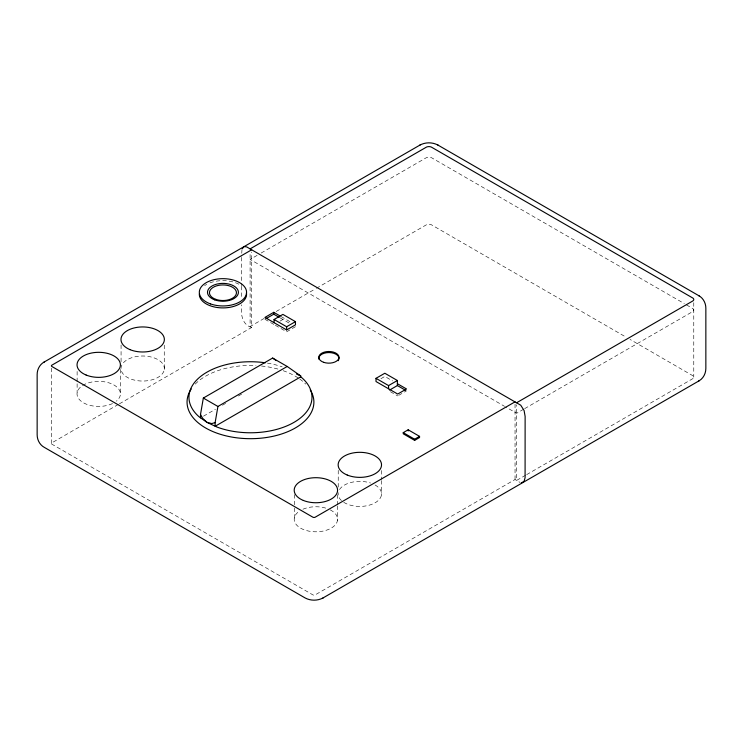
<?xml version="1.0" encoding="UTF-8"?>
<svg xmlns="http://www.w3.org/2000/svg" width="743" height="743" viewBox="0 0 743 743"><rect width="100%" height="100%" fill="white"/><g stroke="black" fill="none" stroke-linecap="round" stroke-linejoin="round"><path stroke-width="0.56" stroke-dasharray="3.71 2.79" d="M241.967 249.583L241.586 256.186M257.134 255.36L250.103 259.418L504.59 406.347M261.146 253.038L426.528 157.6A3.938 2.275 0 0 1 431.321 157.6L684.322 303.618M264.164 318.431L250.103 326.548L250.103 253.094M276.21 311.475L315.376 288.869M316.379 288.284L426.528 224.739A3.938 2.275 0 0 1 431.321 224.739L626.015 337.099M118.369 404.415L51.769 442.902A1.709 0.984 0 0 0 51.769 444.11L312.998 594.929A1.709 0.984 0 0 0 315.078 594.929L515.048 479.514L520.091 482.43M119.372 403.839L251.663 327.459L251.663 252.1M279.953 321.152L282.888 319.462L282.888 317.595M295.463 326.716L286.649 331.805L275.04 325.109M203.489 416.164L215.451 409.263M222.426 405.232L226.411 402.929M238.373 396.028L242.357 393.725M380.899 378.707L384.818 376.441L392.555 380.908M398.685 395.36L406.523 390.837M523.639 409.226L516.617 413.284L505.593 406.923M524.651 408.641L692.959 311.428A3.938 2.275 0 0 0 692.959 308.661L685.325 304.203M525.654 475.204L516.617 480.424L516.617 404.861M526.657 474.628L692.959 378.568A3.938 2.275 0 0 0 692.959 375.8L630.036 339.421M281.068 316.537L290.624 322.063M280.148 317.874L289.659 323.363M264.945 319.276L274.074 324.552M390.4 391.71L397.709 395.926M251.663 327.459C241.772 324.737 240.556 313.24 241.586 304.788M693.767 302.67L693.767 377.184M515.048 404.164L515.048 479.514M381.428 470.514L381.428 479.458M381.428 480.572L381.428 495.098M338.232 470.356L338.232 487.12M337.48 494.764L337.48 504.822M337.48 505.946L337.48 520.471M294.293 494.615L294.293 506.902M294.293 508.026L294.293 518.085M241.586 257.338L241.586 285.117M241.586 286.269L241.586 297.841M164.259 345.133L164.259 369.717A21.696 12.529 0 0 1 130.071 378.726A21.696 12.529 0 0 1 133.656 357.132A21.696 12.529 0 0 1 164.259 369.717M121.072 344.975L121.072 361.739M120.31 369.392L120.31 395.09M77.123 371.463L77.123 382.645M77.123 383.76L77.123 392.703M51.416 368.156L51.416 443.506M195.223 384.094A63.415 36.611 0 0 1 256.001 365.593M261.48 366.011A63.415 36.611 0 0 1 279.266 369.447M283.139 370.683A63.415 36.611 0 0 1 298.909 378.438M299.754 379.032A63.415 36.611 0 0 1 305.726 384.094M267.424 363.123A61.52 35.515 0 0 1 282.154 366.819M204.622 285.656A23.627 13.643 0 0 1 206.73 284.346M209.963 282.869A23.627 13.643 0 0 1 241.475 285.814M375.029 484.965A21.696 12.529 0 0 1 374.491 503.132A21.696 12.529 0 0 1 343.099 501.878M341.436 500.55A21.696 12.529 0 0 1 338.232 492.711M339.505 489.526A21.696 12.529 0 0 1 370.506 483.006M330.254 509.893A21.696 12.529 0 0 1 332.01 527.651A21.696 12.529 0 0 1 301.24 528.514A21.696 12.529 0 0 1 300.014 510.738M302.968 509.215A21.696 12.529 0 0 1 326.567 508.37M112.527 403.56A21.696 12.529 0 0 1 77.718 397.041A21.696 12.529 0 0 1 102.664 381.577A21.696 12.529 0 0 1 116.382 401.164"/><path stroke-width="1.11" d="M200.499 417.891L200.499 414.483L203.341 398.053L272.625 358.052L287.207 366.466L300.729 375.967L300.729 376.859L302.067 377.918A61.52 35.515 0 0 1 293.968 422.377A61.52 35.515 0 0 1 216.965 427.049L206.972 422.377L198.883 416.609A61.52 35.515 0 0 1 200.387 376.636A61.52 35.515 0 0 1 265.353 362.798M300.729 376.859L215.136 426.278L215.136 422.591L217.922 406.467L287.207 366.466M242.264 248.729L244.103 246.592L246.63 246.871L520.741 405.214L524.084 410.489L525.125 416.414L525.087 477.703L524.084 481.315L521.391 482.885M44.413 361.887C39.797 364.284 37.113 369.447 37.15 374.565L37.15 434.748C37.122 439.875 39.816 445.038 44.441 447.444L305.187 597.985C310.602 600.883 317.502 600.892 322.917 598.004L699.107 380.806C703.426 378.308 705.859 373.33 705.85 368.426L705.85 308.252C705.887 303.116 703.194 297.943 698.559 295.547M419.516 145.322C425.005 142.108 432.212 142.024 437.813 145.006L699.126 295.872M322.917 598.004L323.446 597.697M698.541 381.131L699.107 380.806M43.846 362.212L420.046 145.015M250.103 248.877L426.528 147.068A3.938 2.275 0 0 1 431.321 147.068L692.959 298.119A3.938 2.275 0 0 1 692.95 300.887L516.617 402.752M251.663 249.787L51.769 365.231A1.709 0.984 0 0 0 51.769 366.438L312.998 517.258A1.709 0.984 0 0 0 315.078 517.258L515.048 401.842M280.148 316.016L273.758 312.32L264.945 317.41L286.649 329.938L295.463 324.849L295.463 321.654L282.888 314.4L274.074 319.49L274.074 322.685M265.92 318.71L273.758 314.187L279.238 317.354M274.074 319.49L286.649 326.744L295.463 321.654M397.384 383.704L406.523 388.97L397.709 394.059L376.004 381.531L376.004 378.336L384.818 373.246L397.384 380.5L397.384 385.561L405.613 390.307M376.004 378.336L388.57 385.589L397.384 380.5M389.555 390.084L397.384 385.561M403.245 432.649L408.176 429.798L419.563 436.373L419.563 437.516L414.631 440.367L403.245 433.791L403.245 432.649L414.631 439.224L419.563 436.373M215.136 422.591L211.755 423.575L206.972 422.33L202.663 418.328L200.499 414.483M300.729 375.967L296.559 373.627M203.341 398.053L217.922 406.467M437.813 145.006L438.342 145.312M296.559 373.803L298.277 374.909M272.625 358.052L276.247 360.596M414.631 439.224L414.631 440.367M408.176 429.798L408.176 430.94M388.57 385.589L388.57 388.784M286.649 326.744L286.649 329.938M273.758 312.32L273.758 314.187M310.249 389.852A63.415 36.611 0 0 1 249.639 438.686A63.415 36.611 0 0 1 191.267 388.951M246.444 292.881A23.627 13.643 0 0 1 223.792 307.899A23.627 13.643 0 0 1 199.319 293.875M318.849 359.083A10.105 5.833 0 0 1 329.047 352.563A10.105 5.833 0 0 1 338.901 359.25M338.622 359.993A10.105 5.833 0 0 1 338.176 360.717M210.529 303.915A23.627 13.643 0 0 0 246.555 292.705A23.627 13.643 0 0 0 211.727 280.297A23.627 13.643 0 0 0 210.529 303.915M214.82 299.893A15.454 8.925 0 0 0 238.392 292.566A15.454 8.925 0 0 0 215.609 284.448A15.454 8.925 0 0 0 214.82 299.893M215.851 299.364A13.504 7.801 0 0 0 236.441 292.956A13.504 7.801 0 0 0 216.529 285.869A13.504 7.801 0 0 0 215.851 299.364M130.071 349.665A21.696 12.529 0 0 0 164.259 340.666A21.696 12.529 0 0 0 133.656 328.072A21.696 12.529 0 0 0 130.071 349.665M86.132 375.039A21.696 12.529 0 0 0 120.31 366.039A21.696 12.529 0 0 0 89.717 353.445A21.696 12.529 0 0 0 86.132 375.039M347.241 475.046A21.696 12.529 0 0 0 381.428 466.047A21.696 12.529 0 0 0 350.826 453.453A21.696 12.529 0 0 0 347.241 475.046M303.293 500.42A21.696 12.529 0 0 0 337.48 491.411A21.696 12.529 0 0 0 306.878 478.826A21.696 12.529 0 0 0 303.293 500.42M323.716 362.333A10.105 5.833 0 0 0 339.003 357.411A10.105 5.833 0 0 0 323.967 352.228A10.105 5.833 0 0 0 323.716 362.333"/></g></svg>
